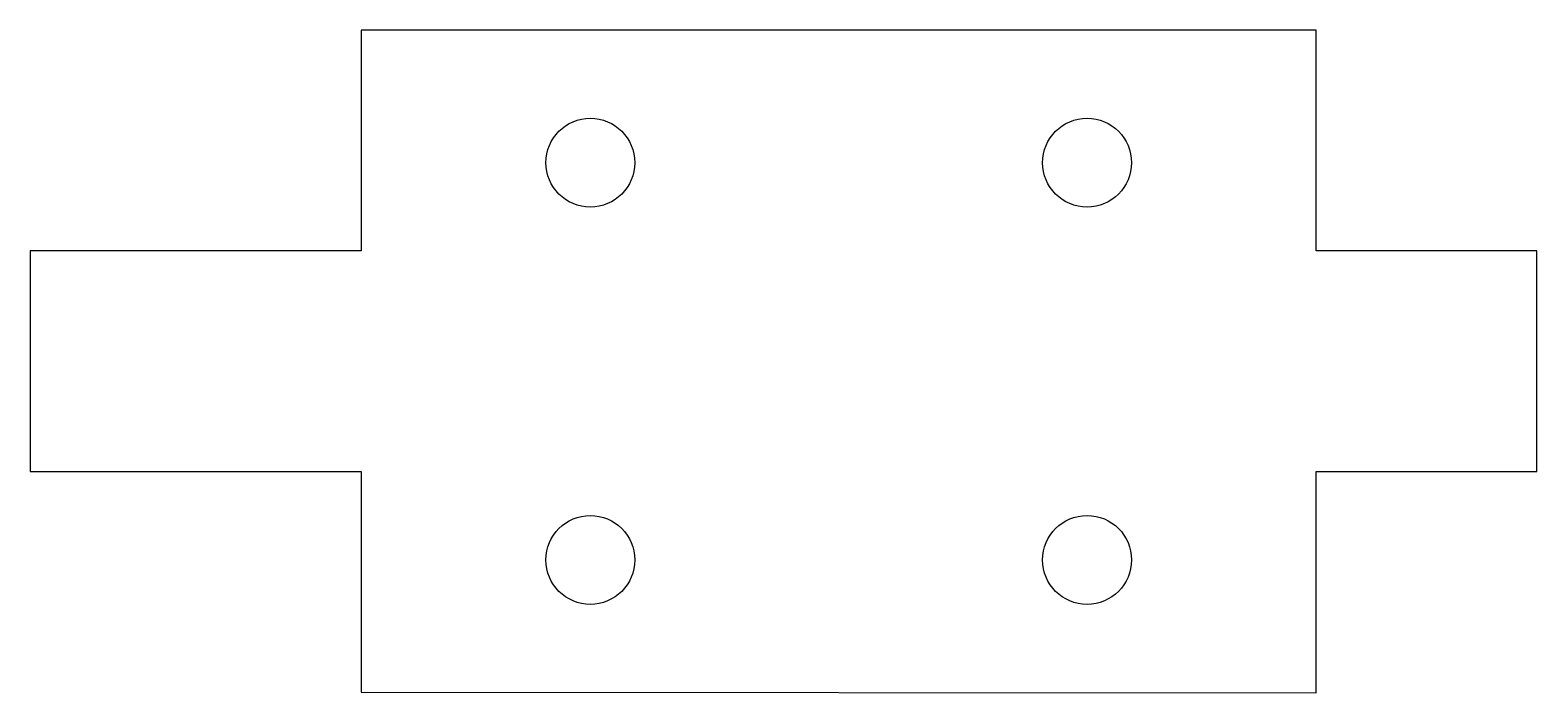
# Model space of a CAD drawing. Header units: inches. Extents: x -3.16 to 0.25, y -4.33 to -2.83.
import ezdxf

# ---------------------------------------------------------------- set-up
doc = ezdxf.new("R2010")
doc.units = ezdxf.units.IN
doc.layers.get('0').update_dxf_attribs({"linetype": 'CONTINUOUS'})

msp = doc.modelspace()

# ---------------------------------------------------------------- linework, layer by layer
msp.add_lwpolyline([(-2.4125, -3.3297), (-3.1625, -3.3297), (-3.1625, -3.8297), (-2.4125, -3.8297), (-2.4125, -4.3297), (-0.25, -4.3314), (-0.25, -3.8297), (0.25, -3.8297), (0.25, -3.3297), (-0.25, -3.3297), (-0.25, -2.8297), (-2.4125, -2.8297)], close=True)
for centre in [(-1.8937, -3.1301), (-0.7687, -3.1301), (-1.8937, -4.0301), (-0.7687, -4.0301)]:
    msp.add_circle(centre, 0.1007)

doc.saveas('drawing.dxf')
